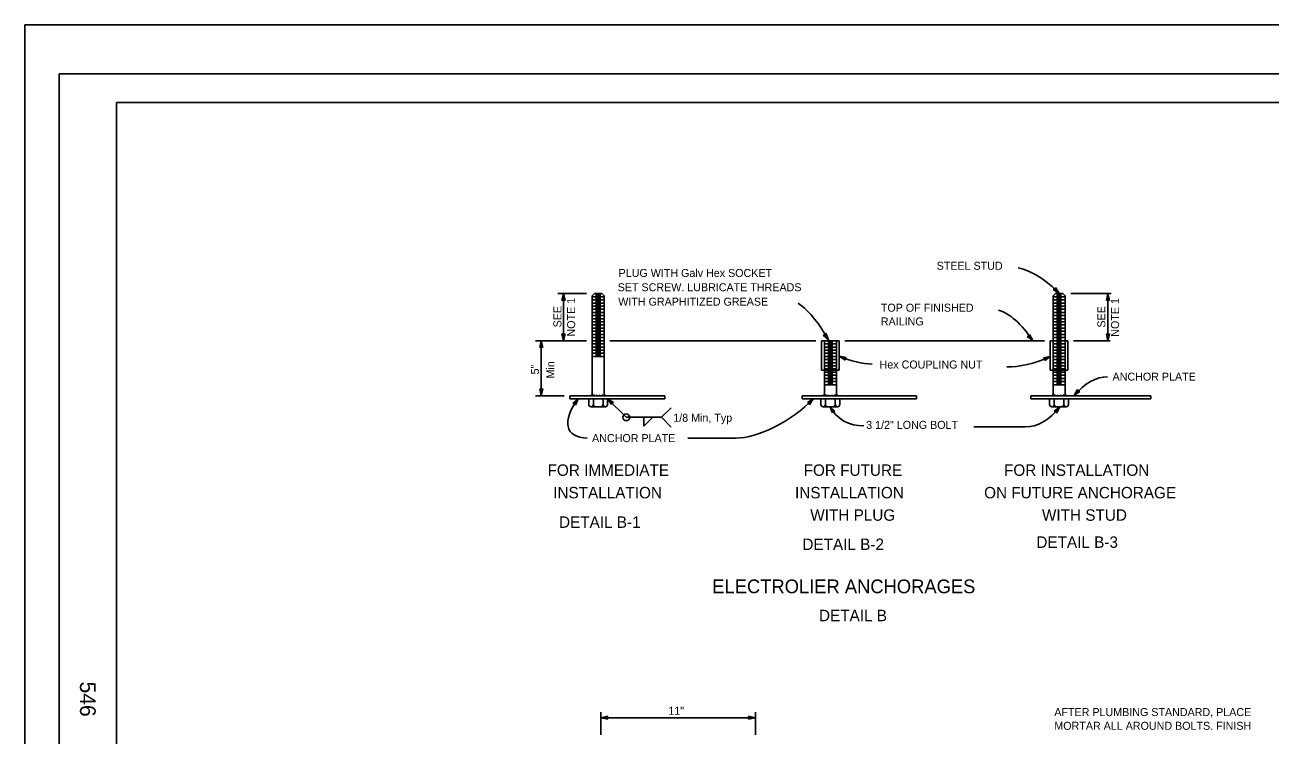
# Model space of a CAD drawing. Extents: x -894 to 866, y -472 to 714.
# Drawn here: x -894 to 195, y 92 to 714 of the extents above; entities that cross this region are included whole.
import ezdxf

# ---------------------------------------------------------------- set-up
doc = ezdxf.new("R2010")
doc.units = 0
for name, color, linetype in [('border_PLOTTING-ELEMENTS', 7, 'Continuous'), ('border_rw_22x34_Cut_Lines', 7, 'Continuous'), ('border_SHEET', 7, 'Continuous'), ('border_WITHIN-BORDER-anno', 7, 'Continuous'), ('es_DETAIL', 7, 'Continuous'), ('es_DETAIL-anno', 7, 'Continuous')]:
    doc.layers.add(name, color=color, linetype=linetype)

msp = doc.modelspace()

# ---------------------------------------------------------------- linework, layer by layer
at = {"layer": 'border_PLOTTING-ELEMENTS'}
for points in [[(-894, -472.4), (866, -472.4), (866, 713.6), (-894, 713.6)], [(-864, 670.6), (836, 670.6), (836, -429.4), (-864, -429.4)]]:
    msp.add_lwpolyline(points, close=True, dxfattribs=at)
at = {"layer": 'border_rw_22x34_Cut_Lines'}
msp.add_lwpolyline([(-864, 670.6), (836, 670.6), (836, -429.4), (-864, -429.4)], close=True, dxfattribs=at)
at = {"layer": 'border_SHEET'}
for p, q in [((-814, 645.6), (811, 645.6)), ((-814, -404.4), (-814, 645.6))]:
    msp.add_line(p, q, dxfattribs=at)
at = {"layer": 'es_DETAIL'}
for p, q in [((-398, 476.5), (-396, 478.5)), ((-398, 476.5), (-398, 390.5)), ((-398, 475.7), (-387.5, 475.7)), ((-398, 473), (-387.5, 473)), ((-398, 470.2), (-387.5, 470.2)), ((-396, 478.5), (-389.5, 478.5)), ((-395, 477.1), (-390.5, 477.1)), ((-395, 474.3), (-390.5, 474.3)), ((-395, 471.6), (-390.5, 471.6)), ((-395, 468.8), (-390.5, 468.8)), ((-387.5, 476.5), (-389.5, 478.5)), ((-387.5, 476.5), (-387.5, 390.5)), ((5, 476.5), (7, 478.5)), ((5, 476.5), (5, 437.2)), ((5, 475.7), (15.5, 475.7)), ((5, 473), (15.5, 473)), ((5, 470.2), (15.5, 470.2)), ((7, 478.5), (13.5, 478.5)), ((8, 477.1), (12.5, 477.1)), ((8, 474.3), (12.5, 474.3)), ((8, 471.6), (12.5, 471.6)), ((8, 468.8), (12.5, 468.8)), ((15.5, 476.5), (13.5, 478.5)), ((15.5, 476.5), (15.5, 437.2)), ((-398, 467.5), (-387.5, 467.5)), ((-398, 464.7), (-387.5, 464.7)), ((-398, 462), (-387.5, 462)), ((-398, 459.2), (-387.5, 459.2)), ((-395, 466.1), (-390.5, 466.1)), ((-395, 463.3), (-390.5, 463.3)), ((-395, 460.6), (-390.5, 460.6)), ((-395, 457.8), (-390.5, 457.8)), ((5, 467.5), (15.5, 467.5)), ((5, 464.7), (15.5, 464.7)), ((5, 462), (15.5, 462)), ((5, 459.2), (15.5, 459.2)), ((8, 466.1), (12.5, 466.1)), ((8, 463.3), (12.5, 463.3)), ((8, 460.6), (12.5, 460.6)), ((8, 457.8), (12.5, 457.8)), ((-398, 456.5), (-387.5, 456.5)), ((-398, 453.7), (-387.5, 453.7)), ((-398, 451), (-387.5, 451)), ((-398, 448.2), (-387.5, 448.2)), ((-395, 455.1), (-390.5, 455.1)), ((-395, 452.3), (-390.5, 452.3)), ((-395, 449.6), (-390.5, 449.6)), ((-395, 446.8), (-390.5, 446.8)), ((5, 456.5), (15.5, 456.5)), ((5, 453.7), (15.5, 453.7)), ((5, 451), (15.5, 451)), ((5, 448.2), (15.5, 448.2)), ((8, 455.1), (12.5, 455.1)), ((8, 452.3), (12.5, 452.3)), ((8, 449.6), (12.5, 449.6)), ((8, 446.8), (12.5, 446.8)), ((-398, 445.5), (-387.5, 445.5)), ((-398, 442.7), (-387.5, 442.7)), ((-398, 440), (-387.5, 440)), ((-398, 437.2), (-387.5, 437.2)), ((-395, 444.1), (-390.5, 444.1)), ((-395, 441.3), (-390.5, 441.3)), ((-395, 438.6), (-390.5, 438.6)), ((-395, 435.8), (-390.5, 435.8)), ((-197.5, 437.2), (-182, 437.2)), ((-197.5, 437.2), (-197.5, 411.5)), ((-195, 437.2), (-195, 411.5)), ((-192, 435.8), (-187.5, 435.8)), ((-184.5, 437.2), (-184.5, 411.5)), ((-182, 437.2), (-182, 411.5)), ((2.5, 437.2), (18, 437.2)), ((2.5, 437.2), (2.5, 411.5)), ((5, 445.5), (15.5, 445.5)), ((5, 442.7), (15.5, 442.7)), ((5, 440), (15.5, 440)), ((5, 437.2), (5, 411.5)), ((5, 437.2), (15.5, 437.2)), ((8, 444.1), (12.5, 444.1)), ((8, 441.3), (12.5, 441.3)), ((8, 438.6), (12.5, 438.6)), ((8, 435.8), (12.5, 435.8)), ((15.5, 437.2), (15.5, 411.5)), ((18, 437.2), (18, 411.5)), ((-398, 434.5), (-387.5, 434.5)), ((-398, 431.7), (-387.5, 431.7)), ((-398, 429), (-387.5, 429)), ((-398, 426.2), (-387.5, 426.2)), ((-395, 433.1), (-390.5, 433.1)), ((-395, 430.3), (-390.5, 430.3)), ((-395, 427.6), (-390.5, 427.6)), ((-395, 424.8), (-390.5, 424.8)), ((-195, 434.5), (-184.5, 434.5)), ((-195, 431.7), (-184.5, 431.7)), ((-195, 429), (-184.5, 429)), ((-195, 426.2), (-184.5, 426.2)), ((-192, 433.1), (-187.5, 433.1)), ((-192, 430.3), (-187.5, 430.3)), ((-192, 427.6), (-187.5, 427.6)), ((-192, 424.8), (-187.5, 424.8)), ((5, 434.5), (15.5, 434.5)), ((5, 431.7), (15.5, 431.7)), ((5, 429), (15.5, 429)), ((5, 426.2), (15.5, 426.2)), ((8, 433.1), (12.5, 433.1)), ((8, 430.3), (12.5, 430.3)), ((8, 427.6), (12.5, 427.6)), ((8, 424.8), (12.5, 424.8)), ((-398, 423.5), (-387.5, 423.5)), ((-195, 423.5), (-184.5, 423.5)), ((-195, 420.7), (-184.5, 420.7)), ((-195, 418), (-184.5, 418)), ((-195, 415.2), (-184.5, 415.2)), ((-192, 422.1), (-187.5, 422.1)), ((-192, 419.3), (-187.5, 419.3)), ((-192, 416.6), (-187.5, 416.6)), ((-192, 413.8), (-187.5, 413.8)), ((5, 423.5), (15.5, 423.5)), ((5, 420.7), (15.5, 420.7)), ((5, 418), (15.5, 418)), ((5, 415.2), (15.5, 415.2)), ((8, 422.1), (12.5, 422.1)), ((8, 419.3), (12.5, 419.3)), ((8, 416.6), (12.5, 416.6)), ((8, 413.8), (12.5, 413.8)), ((-197.5, 411.5), (-182, 411.5)), ((-195, 412.5), (-184.5, 412.5)), ((-195, 411.5), (-195, 390.5)), ((-195, 409.7), (-184.5, 409.7)), ((-195, 407), (-184.5, 407)), ((-195, 404.2), (-184.5, 404.2)), ((-192, 411.1), (-187.5, 411.1)), ((-192, 408.3), (-187.5, 408.3)), ((-192, 405.6), (-187.5, 405.6)), ((-184.5, 411.5), (-184.5, 390.5)), ((2.5, 411.5), (18, 411.5)), ((5, 412.5), (15.5, 412.5)), ((5, 411.5), (5, 390.5)), ((5, 409.7), (15.5, 409.7)), ((5, 407), (15.5, 407)), ((5, 404.2), (15.5, 404.2)), ((8, 411.1), (12.5, 411.1)), ((8, 408.3), (12.5, 408.3)), ((8, 405.6), (12.5, 405.6)), ((15.5, 411.5), (15.5, 390.5)), ((-195, 401.5), (-184.5, 401.5)), ((-195, 398.7), (-184.5, 398.7)), ((-192, 402.8), (-187.5, 402.8)), ((-192, 400.1), (-187.5, 400.1)), ((5, 401.5), (15.5, 401.5)), ((5, 398.7), (15.5, 398.7)), ((8, 402.8), (12.5, 402.8)), ((8, 400.1), (12.5, 400.1)), ((-417.5, 389), (-417.5, 386.5)), ((-417.5, 389), (-390.8, 389)), ((-417.5, 386.5), (-334.5, 386.5)), ((-401, 386.5), (-401, 381.5)), ((-397, 386.5), (-397, 381.5)), ((-390.8, 389), (-334.5, 389)), ((-388.5, 386.5), (-388.5, 381.5)), ((-384.5, 386.5), (-384.5, 381.5)), ((-334.5, 389), (-334.5, 386.5)), ((-214.5, 389), (-114.5, 389)), ((-214.5, 389), (-214.5, 386.5)), ((-214.5, 389), (-187.8, 389)), ((-214.5, 386.5), (-114.5, 386.5)), ((-198, 386.5), (-198, 381.5)), ((-194, 386.5), (-194, 381.5)), ((-185.5, 386.5), (-185.5, 381.5)), ((-181.5, 386.5), (-181.5, 381.5)), ((-114.5, 389), (-114.5, 386.5)), ((-14.5, 389), (90.5, 389)), ((-14.5, 389), (-14.5, 386.5)), ((-14.5, 389), (12.2, 389)), ((-14.5, 386.5), (90.5, 386.5)), ((2, 386.5), (2, 381.5)), ((6, 386.5), (6, 381.5)), ((14.5, 386.5), (14.5, 381.5)), ((18.5, 386.5), (18.5, 381.5)), ((90.5, 389), (90.5, 386.5)), ((-399, 379.5), (-386.5, 379.5)), ((-196, 379.5), (-183.5, 379.5)), ((4, 379.5), (16.5, 379.5))]:
    msp.add_line(p, q, dxfattribs=at)
for centre, radius, start, end in [((-399, 381.5), 2, 180, 0), ((-399.5, 390.5), 1.5, 270, 0), ((-397.5, 390.2), 1.25, 270, 0), ((-395, 381.5), 2, 180, 268.8171), ((-394.8, 390), 1, 270, 0), ((-390.8, 390), 1, 180, 270), ((-390.5, 381.5), 2, 267.961, 0), ((-388, 390.2), 1.25, 180, 270), ((-386.5, 381.5), 2, 180, 0), ((-386, 390.5), 1.5, 180, 270), ((-196, 381.5), 2, 180, 0), ((-196.5, 390.5), 1.5, 270, 0), ((-194.5, 390.2), 1.25, 270, 0), ((-192, 381.5), 2, 180, 268.8171), ((-191.8, 390), 1, 270, 0), ((-187.8, 390), 1, 180, 270), ((-187.5, 381.5), 2, 267.961, 0), ((-185, 390.2), 1.25, 180, 270), ((-183.5, 381.5), 2, 180, 0), ((-183, 390.5), 1.5, 180, 270), ((4, 381.5), 2, 180, 0), ((3.5, 390.5), 1.5, 270, 0), ((5.5, 390.2), 1.25, 270, 0), ((8, 381.5), 2, 180, 268.8171), ((8.2, 390), 1, 270, 0), ((12.2, 390), 1, 180, 270), ((12.5, 381.5), 2, 267.961, 0), ((15, 390.2), 1.25, 180, 270), ((16.5, 381.5), 2, 180, 0), ((17, 390.5), 1.5, 180, 270)]:
    msp.add_arc(centre, radius, start, end, dxfattribs=at)
at = {"layer": 'es_DETAIL-anno'}
for p, q in [((5.2, 481.9), (6.7, 482.2)), ((10.3, 478.5), (5.2, 481.9)), ((5.2, 481.9), (5.2, 481.9)), ((9.4, 479.5), (5.6, 481.9)), ((8.4, 480.4), (6, 482)), ((7.5, 481.4), (6.4, 482.1)), ((6.7, 482.2), (7.1, 483.7)), ((6.8, 482.5), (7.5, 481.4)), ((6.9, 482.9), (8.4, 480.4)), ((7, 483.3), (9.4, 479.5)), ((7.1, 483.7), (7.1, 483.7)), ((7.1, 483.7), (10.3, 478.5)), ((-428, 478.5), (-403, 478.5)), ((-424.4, 472.5), (-423, 478.5)), ((-423, 473.3), (-424.4, 472.5)), ((-424.4, 472.5), (-424.4, 472.5)), ((-424, 472.7), (-423, 477.1)), ((-423.7, 472.9), (-423, 475.7)), ((-423.3, 473.1), (-423, 474.3)), ((-423, 478.5), (-423, 437.2)), ((-423, 478.5), (-423, 478.5)), ((-423, 478.5), (-421.7, 472.5)), ((-423, 477.1), (-422.1, 472.7)), ((-423, 475.7), (-422.4, 472.9)), ((-423, 474.3), (-422.8, 473.1)), ((-421.7, 472.5), (-423, 473.3)), ((-421.7, 472.5), (-421.7, 472.5)), ((10.3, 478.5), (10.3, 478.5)), ((20.5, 478.5), (55.8, 478.5)), ((51.6, 472.5), (52.9, 478.5)), ((52.9, 473.3), (51.6, 472.5)), ((51.6, 472.5), (51.6, 472.5)), ((51.9, 472.7), (52.9, 477.1)), ((52.3, 472.9), (52.9, 475.7)), ((52.6, 473.1), (52.9, 474.3)), ((52.9, 478.5), (52.9, 437.2)), ((52.9, 478.5), (52.9, 478.5)), ((52.9, 478.5), (54.2, 472.5)), ((52.9, 477.1), (53.9, 472.7)), ((52.9, 475.7), (53.5, 472.9)), ((52.9, 474.3), (53.2, 473.1)), ((54.2, 472.5), (52.9, 473.3)), ((54.2, 472.5), (54.2, 472.5)), ((-447.5, 437.2), (-403, 437.2)), ((-443.9, 431.2), (-442.5, 437.2)), ((-443.5, 431.4), (-442.5, 435.8)), ((-442.5, 437.2), (-442.5, 389)), ((-442.5, 437.2), (-442.5, 437.2)), ((-442.5, 437.2), (-441.2, 431.2)), ((-442.5, 435.8), (-441.6, 431.5)), ((-423, 437.2), (-424.4, 443.2)), ((-424.4, 443.2), (-424.4, 443.2)), ((-424.4, 443.2), (-423, 442.4)), ((-423, 438.6), (-424, 443)), ((-423, 440), (-423.7, 442.8)), ((-423, 441.4), (-423.3, 442.6)), ((-423, 442.4), (-421.7, 443.2)), ((-421.7, 443.2), (-423, 437.2)), ((-422, 443), (-423, 438.6)), ((-422.4, 442.8), (-423, 440)), ((-422.8, 442.6), (-423, 441.4)), ((-423, 437.2), (-423, 437.2)), ((-421.7, 443.2), (-421.7, 443.2)), ((-382.5, 437.2), (-202.5, 437.2)), ((-195.9, 442.2), (-194.4, 442.3)), ((-191.5, 437.9), (-195.9, 442.2)), ((-195.9, 442.2), (-195.9, 442.2)), ((-192.3, 439.1), (-195.5, 442.2)), ((-193, 440.2), (-195.1, 442.3)), ((-193.8, 441.4), (-194.7, 442.3)), ((-194.4, 442.3), (-193.7, 443.7)), ((-194.2, 442.6), (-193.8, 441.4)), ((-194, 442.9), (-193, 440.2)), ((-193.9, 443.3), (-192.3, 439.1)), ((-193.7, 443.7), (-193.7, 443.7)), ((-193.7, 443.7), (-191.5, 437.9)), ((-191.5, 437.9), (-191.5, 437.9)), ((-177, 437.2), (-2.5, 437.2)), ((-17.7, 441), (-16.2, 441.2)), ((-12.8, 437.3), (-17.7, 441)), ((-17.7, 441), (-17.7, 441)), ((-13.7, 438.4), (-17.3, 441)), ((-14.6, 439.4), (-16.9, 441.1)), ((-15.5, 440.4), (-16.5, 441.2)), ((-16.2, 441.2), (-15.7, 442.7)), ((-16.1, 441.5), (-15.5, 440.4)), ((-15.9, 441.9), (-14.6, 439.4)), ((-15.8, 442.3), (-13.7, 438.3)), ((-15.7, 442.7), (-15.7, 442.7)), ((-15.7, 442.7), (-12.8, 437.3)), ((-12.8, 437.3), (-12.8, 437.3)), ((23, 437.2), (54.8, 437.2)), ((52.9, 437.2), (51.6, 443.2)), ((51.6, 443.2), (51.6, 443.2)), ((51.6, 443.2), (52.9, 442.4)), ((52.9, 438.6), (51.9, 443)), ((52.9, 440), (52.3, 442.8)), ((52.9, 441.4), (52.6, 442.6)), ((52.9, 442.4), (54.2, 443.2)), ((54.2, 443.2), (52.9, 437.2)), ((53.9, 443), (52.9, 438.6)), ((53.5, 442.8), (52.9, 440)), ((53.2, 442.6), (52.9, 441.4)), ((52.9, 437.2), (52.9, 437.2)), ((54.2, 443.2), (54.2, 443.2)), ((-442.5, 432), (-443.9, 431.2)), ((-443.9, 431.2), (-443.9, 431.2)), ((-443.2, 431.7), (-442.5, 434.5)), ((-442.8, 431.8), (-442.5, 433.1)), ((-442.5, 434.5), (-441.9, 431.6)), ((-442.5, 433.1), (-442.3, 431.9)), ((-441.2, 431.2), (-442.5, 432)), ((-441.2, 431.2), (-441.2, 431.2)), ((-176.9, 420.1), (-182, 423.6)), ((-182, 423.6), (-182, 423.6)), ((-182, 423.6), (-175.9, 422.6)), ((-177, 420.6), (-180.7, 423.1)), ((-180.7, 423.1), (-176.3, 422.4)), ((-177.1, 421), (-179.4, 422.6)), ((-179.4, 422.6), (-176.6, 422.1)), ((-177.1, 421.4), (-178.1, 422.1)), ((-178.1, 422.1), (-176.9, 421.9)), ((-175.9, 422.6), (-177.2, 421.7)), ((-177.2, 421.7), (-176.9, 420.1)), ((-176.9, 420.1), (-176.9, 420.1)), ((-175.9, 422.6), (-175.9, 422.6)), ((-3.4, 422.2), (2.6, 423.4)), ((-2.1, 421.3), (-3.4, 422.2)), ((-3.4, 422.2), (-3.4, 422.2)), ((-3.1, 422), (1.4, 422.8)), ((-2.7, 421.7), (0.1, 422.3)), ((-2.4, 421.5), (-1.2, 421.7)), ((2.6, 423.4), (-2.3, 419.8)), ((1.4, 422.8), (-2.3, 420.2)), ((-2.3, 419.8), (-2.1, 421.3)), ((-2.3, 419.8), (-2.3, 419.8)), ((0.1, 422.3), (-2.2, 420.6)), ((-1.2, 421.7), (-2.2, 421)), ((2.6, 423.4), (2.6, 423.4)), ((-442.5, 389), (-443.9, 395)), ((-443.9, 395), (-443.9, 395)), ((-443.9, 395), (-442.5, 394.2)), ((-442.5, 390.4), (-443.5, 394.7)), ((-442.5, 391.7), (-443.2, 394.6)), ((-442.5, 393.1), (-442.8, 394.3)), ((-442.5, 394.2), (-441.2, 395)), ((-441.2, 395), (-442.5, 389)), ((-441.5, 394.8), (-442.5, 390.4)), ((-441.9, 394.5), (-442.5, 391.7)), ((-442.3, 394.3), (-442.5, 393.1)), ((-441.2, 395), (-441.2, 395)), ((23.4, 389.2), (26.4, 394.6)), ((28.4, 392.8), (23.4, 389.2)), ((28, 392.9), (24.3, 390.2)), ((24.4, 390.2), (26.5, 394.1)), ((25.3, 391.2), (26.6, 393.8)), ((27.6, 392.9), (25.3, 391.2)), ((26.2, 392.3), (26.8, 393.4)), ((27.2, 393), (26.2, 392.3)), ((26.4, 394.6), (26.4, 394.6)), ((26.4, 394.6), (26.9, 393.1)), ((26.9, 393.1), (28.4, 392.8)), ((28.4, 392.8), (28.4, 392.8)), ((-447.5, 389), (-422.5, 389)), ((-442.5, 389), (-442.5, 389)), ((-414.8, 382.4), (-410.2, 386.5)), ((-413.2, 382.3), (-414.8, 382.4)), ((-414.8, 382.4), (-414.8, 382.4)), ((-414.4, 382.4), (-411, 385.4)), ((-413.9, 382.3), (-411.8, 384.2)), ((-413.5, 382.3), (-412.6, 383.1)), ((-412.6, 380.8), (-413.2, 382.3)), ((-412.6, 383.1), (-413.1, 382)), ((-411.8, 384.2), (-412.9, 381.6)), ((-411, 385.4), (-412.8, 381.2)), ((-410.2, 386.5), (-412.6, 380.8)), ((-410.2, 386.5), (-410.2, 386.5)), ((-368.2, 370.2), (-384.5, 386.5)), ((-381.2, 381.3), (-384.5, 386.5)), ((-384.5, 386.5), (-384.5, 386.5)), ((-384.5, 386.5), (-379.3, 383.2)), ((-381.1, 381.7), (-383.6, 385.5)), ((-383.5, 385.5), (-379.8, 383.1)), ((-381, 382.1), (-382.6, 384.5)), ((-382.6, 384.5), (-380.1, 383)), ((-380.9, 382.5), (-381.6, 383.5)), ((-381.6, 383.5), (-380.6, 382.9)), ((-380.9, 382.8), (-381.2, 381.3)), ((-381.2, 381.3), (-381.2, 381.3)), ((-379.3, 383.2), (-380.9, 382.8)), ((-379.3, 383.2), (-379.3, 383.2)), ((-209.8, 383.1), (-204.7, 386.5)), ((-208.3, 382.7), (-209.8, 383.1)), ((-209.8, 383.1), (-209.8, 383.1)), ((-209.4, 383), (-205.7, 385.5)), ((-209, 382.9), (-206.6, 384.5)), ((-208.6, 382.8), (-207.6, 383.5)), ((-207.9, 381.2), (-208.3, 382.7)), ((-207.6, 383.5), (-208.2, 382.4)), ((-206.6, 384.5), (-208.1, 382)), ((-205.7, 385.5), (-208, 381.6)), ((-204.7, 386.5), (-207.9, 381.2)), ((-207.9, 381.2), (-207.9, 381.2)), ((-204.7, 386.5), (-204.7, 386.5)), ((23.4, 389.2), (23.4, 389.2)), ((-412.6, 380.8), (-412.6, 380.8)), ((-337.4, 370.2), (-329, 378.6)), ((-188, 374), (-190.3, 379.7)), ((-190.3, 379.7), (-190.3, 379.7)), ((-190.3, 379.7), (-185.8, 375.5)), ((-187.8, 374.3), (-189.5, 378.5)), ((-189.5, 378.5), (-186.2, 375.5)), ((-187.6, 374.7), (-188.7, 377.4)), ((-188.7, 377.4), (-186.6, 375.4)), ((-187.3, 375.4), (-188, 374)), ((-188, 374), (-188, 374)), ((-187.5, 375.1), (-187.9, 376.3)), ((-187.9, 376.3), (-187, 375.4)), ((-185.8, 375.5), (-187.3, 375.4)), ((-185.8, 375.5), (-185.8, 375.5)), ((6.1, 375.7), (11, 379.4)), ((7.6, 375.4), (6.1, 375.7)), ((6.1, 375.7), (6.1, 375.7)), ((6.5, 375.6), (10.1, 378.3)), ((6.9, 375.5), (9.2, 377.3)), ((7.3, 375.5), (8.3, 376.2)), ((8.1, 373.9), (7.6, 375.4)), ((8.3, 376.2), (7.7, 375.1)), ((9.2, 377.3), (7.9, 374.7)), ((10.1, 378.3), (8, 374.3)), ((11, 379.4), (8.1, 373.9)), ((8.1, 373.9), (8.1, 373.9)), ((11, 379.4), (11, 379.4)), ((-368.2, 370.2), (-337.4, 370.2)), ((-352.8, 370.2), (-352.8, 362.5)), ((-352.8, 362.5), (-345.1, 370.2)), ((-329, 361.7), (-337.4, 370.2)), ((-64.4, 361.9), (-19.1, 361.9)), ((-314.5, 352.1), (-272.6, 352.1)), ((-390.3, 92.3), (-390.3, 112.3)), ((-255.3, 112.3), (-255.3, 92.3)), ((-390.3, 107.3), (-384.3, 108.7)), ((-390.3, 107.3), (-255.3, 107.3)), ((-384.3, 106), (-390.3, 107.3)), ((-390.3, 107.3), (-390.3, 107.3)), ((-388.9, 107.3), (-384.5, 108.3)), ((-384.5, 106.4), (-388.9, 107.3)), ((-387.5, 107.3), (-384.7, 108)), ((-384.7, 106.7), (-387.5, 107.3)), ((-386.1, 107.3), (-384.9, 107.6)), ((-384.9, 107.1), (-386.1, 107.3)), ((-384.3, 108.7), (-385.1, 107.3)), ((-385.1, 107.3), (-384.3, 106)), ((-384.3, 108.7), (-384.3, 108.7)), ((-384.3, 106), (-384.3, 106)), ((-260.5, 107.3), (-261.3, 108.7)), ((-261.3, 108.7), (-261.3, 108.7)), ((-261.3, 108.7), (-255.3, 107.3)), ((-255.3, 107.3), (-261.3, 106)), ((-261.3, 106), (-260.5, 107.3)), ((-261.3, 106), (-261.3, 106)), ((-261, 108.3), (-256.6, 107.3)), ((-256.7, 107.3), (-261, 106.4)), ((-258, 107.3), (-260.9, 106.7)), ((-260.8, 108), (-258, 107.3)), ((-260.6, 107.6), (-259.4, 107.3)), ((-259.4, 107.3), (-260.6, 107.1)), ((-255.3, 107.3), (-255.3, 107.3))]:
    msp.add_line(p, q, dxfattribs=at)
msp.add_circle((-368.2, 370.2), 2.91, dxfattribs=at)
msp.add_arc((-162.2, 394.5), 31.7, 207.8033, 272.9686, dxfattribs=at)
for centre, major_axis, ratio, start_param, end_param in [((-9.7, 469.8), (31.7, -27.8), 0.480363, 1.347493, 2.445469), ((-215.5, 435.9), (26.2, -39.6), 0.457414, 1.325726, 2.252478), ((-27.5, 419.6), (24, -43.4), 0.43892, 1.739781, 2.765306), ((-177.9, 445.8), (-43.1, 21.4), 0.454308, 1.699974, 2.388922), ((-9.6, 432.7), (36.3, 13.3), 0.344985, 3.805473, 4.928463), ((41.9, 347.7), (-16.5, -57), 0.606911, 3.300193, 4.088368), ((-369, 390.3), (48.5, 32), 0.431733, 2.250928, 3.713511), ((-239.2, 390.3), (48.5, 32), 0.431733, 3.712362, 5.190161), ((-8.3, 419.7), (-16.5, -57), 0.606911, 0.159858, 0.972512)]:
    msp.add_ellipse(centre, major_axis=major_axis, ratio=ratio, start_param=start_param, end_param=end_param, dxfattribs=at)

# ---------------------------------------------------------------- texts
at = {"layer": 'border_WITHIN-BORDER-anno'}
msp.add_text('546', height=13.78, rotation=270, dxfattribs=at).set_placement((-845.9, 139))
at = {"layer": 'es_DETAIL-anno'}
for s, height, p in [('STEEL STUD', 7, (-96.8, 499.3)), ('PLUG WITH Galv Hex SOCKET', 7, (-374.9, 493)), ('SET SCREW. LUBRICATE THREADS', 7, (-375.7, 480.5)), ('WITH GRAPHITIZED GREASE', 7, (-375.2, 467.9)), ('TOP OF FINISHED', 7, (-145.6, 462.6)), ('RAILING', 7, (-145.6, 450.6)), ('Hex COUPLING NUT', 7, (-146.7, 412.9)), ('ANCHOR PLATE', 7, (57, 402.3)), ('1/8 Min, Typ', 7, (-327.1, 366.3)), ('3 1/2" LONG BOLT', 7, (-158.4, 360.1)), ('ANCHOR PLATE', 7, (-398.1, 348.5)), ('FOR IMMEDIATE', 10, (-437, 319)), ('FOR FUTURE', 10, (-213.1, 319)), ('FOR INSTALLATION', 10, (-37.9, 319)), ('INSTALLATION', 10, (-432.1, 299.3)), ('INSTALLATION', 10, (-220.6, 299.3)), ('ON FUTURE ANCHORAGE', 10, (-55.3, 299.3)), ('DETAIL B-1', 10, (-427, 273.5)), ('WITH PLUG', 10, (-207.3, 279.7)), ('WITH STUD', 10, (-4.7, 279.7)), ('DETAIL B-2', 10, (-214.2, 254.1)), ('DETAIL B-3', 10, (-9.6, 256)), ('ELECTROLIER ANCHORAGES', 12, (-293, 216.3)), ('DETAIL B', 10, (-199.7, 191.8)), ('11"', 7, (-331.4, 110)), ('AFTER PLUMBING STANDARD, PLACE', 7, (6.1, 108.8)), ('MORTAR ALL AROUND BOLTS. FINISH', 7, (6.1, 96.8))]:
    msp.add_text(s, height=height, dxfattribs=at).set_placement(p)
for s, p in [('NOTE 1', (-412.9, 440.9)), ('NOTE 1', (62.7, 440.7)), ('SEE', (-424.9, 448.9)), ('SEE', (50.7, 448.7)), ('5"', (-444.5, 407.7)), ('Min', (-431, 404.2))]:
    msp.add_text(s, height=7, rotation=90, dxfattribs=at).set_placement(p)

doc.saveas('drawing.dxf')
